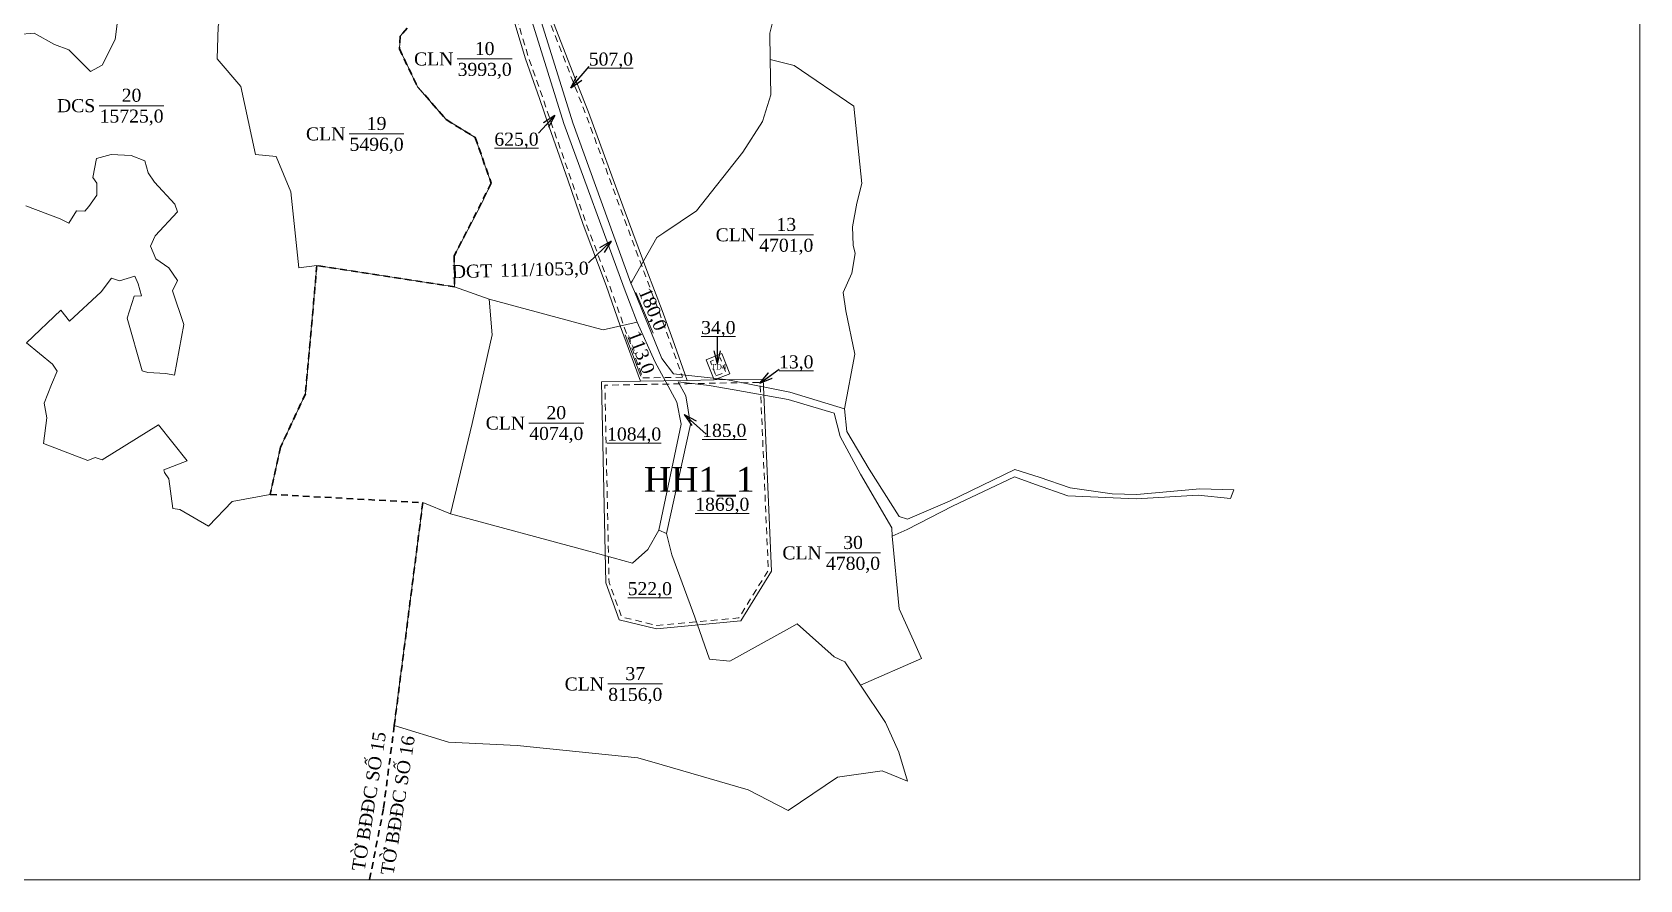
# Model space of a CAD drawing. Header units: metres. Extents: x 547556 to 548386, y 1840686 to 1841263.
# Drawn here: x 547892.6 to 548386.5, y 1840685.6 to 1840945.9 of the extents above; entities that cross this region are included whole.
import ezdxf
from ezdxf.enums import TextEntityAlignment as Align

# ---------------------------------------------------------------- set-up
doc = ezdxf.new("R2010")
doc.units = ezdxf.units.M
doc.header["$MEASUREMENT"] = 0
doc.linetypes.add('DGN Style 2', pattern=[3.355162, 2.013097, -1.342065])
for name, color, linetype, lineweight in [('Level 1', 7, 'Continuous', 0), ('Level 10', 7, 'Continuous', 0), ('Level 13', 7, 'Continuous', 0), ('Level 2', 7, 'Continuous', 0), ('Level 28', 7, 'Continuous', 0), ('Level 30', 7, 'Continuous', 0), ('Level 34', 7, 'Continuous', 0), ('Level 4', 7, 'Continuous', 0), ('Level 5', 7, 'Continuous', 0), ('Level 6', 7, 'Continuous', 0), ('Level 62', 7, 'Continuous', 0)]:
    doc.layers.add(name, color=color, linetype=linetype, lineweight=lineweight)
doc.styles.add('Style-Times New Roman', font='times.ttf')
doc.dimstyles.get("Standard").update_dxf_attribs({"dimtxt": 0.18, "dimasz": 0.18, "dimexe": 0.18, "dimexo": 0.0625, "dimgap": 0.09, "dimtad": 0, "dimtih": 1, "dimtoh": 1, "dimdec": 4, "dimzin": 0, "dimdsep": 46, "dimtxsty": 'Standard', "dimcen": 0.09, "dimadec": 0, "dimazin": 0, "dimtfac": 1, "dimtdec": 4, "dimtofl": 0, "dimtmove": 0, "dimatfit": 3, "dimfxl": 1, "dimtolj": 1, "dimtzin": 0, "dimarcsym": 0})

# ---------------------------------------------------------------- blocks, each defined once
blk = doc.blocks.new('N_THUA_13')
at = {"layer": 'Level 13', "color": 1, "linetype": 'Continuous', "lineweight": 0}
blk.add_line((-2.426776, 0), (5.983224, 0), dxfattribs=at)
at = {"layer": 'Level 13', "color": 5, "linetype": 'Continuous', "lineweight": 0, "style": 'Style-Times New Roman'}
blk.add_text('19', height=2, dxfattribs=at).set_placement((1.778224, 1.6), align=Align.MIDDLE_CENTER)
at = {"layer": 'Level 2', "color": 3, "linetype": 'Continuous', "lineweight": 0, "style": 'Style-Times New Roman'}
blk.add_text('CLN', height=2, dxfattribs=at).set_placement((-3.026776, 0), align=Align.MIDDLE_RIGHT)
at = {"layer": 'Level 4', "color": 1, "linetype": 'Continuous', "lineweight": 0, "style": 'Style-Times New Roman'}
blk.add_text('5496,0', height=2, dxfattribs=at).set_placement((1.778224, -1.6), align=Align.MIDDLE_CENTER)
blk = doc.blocks.new('N_THUA_14')
at = {"layer": 'Level 13', "color": 1, "linetype": 'Continuous', "lineweight": 0}
blk.add_line((-2.429253, 0), (5.980747, 0), dxfattribs=at)
at = {"layer": 'Level 13', "color": 5, "linetype": 'Continuous', "lineweight": 0, "style": 'Style-Times New Roman'}
blk.add_text('10', height=2, dxfattribs=at).set_placement((1.775747, 1.6), align=Align.MIDDLE_CENTER)
at = {"layer": 'Level 2', "color": 3, "linetype": 'Continuous', "lineweight": 0, "style": 'Style-Times New Roman'}
blk.add_text('CLN', height=2, dxfattribs=at).set_placement((-3.029253, 0), align=Align.MIDDLE_RIGHT)
at = {"layer": 'Level 4', "color": 1, "linetype": 'Continuous', "lineweight": 0, "style": 'Style-Times New Roman'}
blk.add_text('3993,0', height=2, dxfattribs=at).set_placement((1.775747, -1.6), align=Align.MIDDLE_CENTER)
blk = doc.blocks.new('TerminatorOpen_0.5')
at = {"color": 0, "linetype": 'ByBlock', "lineweight": -2}
for q in [(-1, 0.25), (-1, 0), (-1, -0.25)]:
    blk.add_line((0, 0), q, dxfattribs=at)
blk = doc.blocks.new('N_THUA_15')
at = {"layer": 'Level 13', "color": 5, "linetype": 'Continuous', "lineweight": 0, "style": 'Style-Times New Roman'}
blk.add_text('111', height=2, rotation=289.884946, dxfattribs=at).set_placement((0.278228, -0.769229), align=Align.MIDDLE_RIGHT)
at = {"layer": 'Level 13', "color": 1, "linetype": 'Continuous', "lineweight": 0, "style": 'Style-Times New Roman'}
blk.add_text('/', height=2, rotation=289.884946, dxfattribs=at).set_placement((0.41054, -1.135036), align=Align.MIDDLE_CENTER)
at = {"layer": 'Level 2', "color": 3, "linetype": 'Continuous', "lineweight": 0, "style": 'Style-Times New Roman'}
blk.add_text('DGT ', height=2, rotation=289.884946, dxfattribs=at).set_placement((-1.415399, 3.913209), align=Align.MIDDLE_RIGHT)
at = {"layer": 'Level 4', "color": 1, "linetype": 'Continuous', "lineweight": 0, "style": 'Style-Times New Roman'}
blk.add_text('1053,0', height=2, rotation=289.884946, dxfattribs=at).set_placement((0.542851, -1.500843), align=Align.MIDDLE_LEFT)
blk = doc.blocks.new('N_THUA_16')
at = {"layer": 'Level 13', "color": 1, "linetype": 'Continuous', "lineweight": 0}
blk.add_line((-2.427271, 0), (5.982729, 0), dxfattribs=at)
at = {"layer": 'Level 13', "color": 5, "linetype": 'Continuous', "lineweight": 0, "style": 'Style-Times New Roman'}
blk.add_text('37', height=2, dxfattribs=at).set_placement((1.777729, 1.6), align=Align.MIDDLE_CENTER)
at = {"layer": 'Level 2', "color": 3, "linetype": 'Continuous', "lineweight": 0, "style": 'Style-Times New Roman'}
blk.add_text('CLN', height=2, dxfattribs=at).set_placement((-3.027271, 0), align=Align.MIDDLE_RIGHT)
at = {"layer": 'Level 4', "color": 1, "linetype": 'Continuous', "lineweight": 0, "style": 'Style-Times New Roman'}
blk.add_text('8156,0', height=2, dxfattribs=at).set_placement((1.777729, -1.6), align=Align.MIDDLE_CENTER)
blk = doc.blocks.new('N_THUA_17')
at = {"layer": 'Level 13', "color": 1, "linetype": 'Continuous', "lineweight": 0}
blk.add_line((-2.429253, 0), (5.980747, 0), dxfattribs=at)
at = {"layer": 'Level 13', "color": 5, "linetype": 'Continuous', "lineweight": 0, "style": 'Style-Times New Roman'}
blk.add_text('30', height=2, dxfattribs=at).set_placement((1.775747, 1.6), align=Align.MIDDLE_CENTER)
at = {"layer": 'Level 2', "color": 3, "linetype": 'Continuous', "lineweight": 0, "style": 'Style-Times New Roman'}
blk.add_text('CLN', height=2, dxfattribs=at).set_placement((-3.029253, 0), align=Align.MIDDLE_RIGHT)
at = {"layer": 'Level 4', "color": 1, "linetype": 'Continuous', "lineweight": 0, "style": 'Style-Times New Roman'}
blk.add_text('4780,0', height=2, dxfattribs=at).set_placement((1.775747, -1.6), align=Align.MIDDLE_CENTER)
blk = doc.blocks.new('N_THUA_18')
at = {"layer": 'Level 13', "color": 1, "linetype": 'Continuous', "lineweight": 0}
blk.add_line((-2.429253, 0), (5.980747, 0), dxfattribs=at)
at = {"layer": 'Level 13', "color": 5, "linetype": 'Continuous', "lineweight": 0, "style": 'Style-Times New Roman'}
blk.add_text('20', height=2, dxfattribs=at).set_placement((1.775747, 1.6), align=Align.MIDDLE_CENTER)
at = {"layer": 'Level 2', "color": 3, "linetype": 'Continuous', "lineweight": 0, "style": 'Style-Times New Roman'}
blk.add_text('CLN', height=2, dxfattribs=at).set_placement((-3.029253, 0), align=Align.MIDDLE_RIGHT)
at = {"layer": 'Level 4', "color": 1, "linetype": 'Continuous', "lineweight": 0, "style": 'Style-Times New Roman'}
blk.add_text('4074,0', height=2, dxfattribs=at).set_placement((1.775747, -1.6), align=Align.MIDDLE_CENTER)
blk = doc.blocks.new('N_THUA_19')
at = {"layer": 'Level 13', "color": 1, "linetype": 'Continuous', "lineweight": 0}
blk.add_line((-2.427271, 0), (5.982729, 0), dxfattribs=at)
at = {"layer": 'Level 13', "color": 5, "linetype": 'Continuous', "lineweight": 0, "style": 'Style-Times New Roman'}
blk.add_text('13', height=2, dxfattribs=at).set_placement((1.777729, 1.6), align=Align.MIDDLE_CENTER)
at = {"layer": 'Level 2', "color": 3, "linetype": 'Continuous', "lineweight": 0, "style": 'Style-Times New Roman'}
blk.add_text('CLN', height=2, dxfattribs=at).set_placement((-3.027271, 0), align=Align.MIDDLE_RIGHT)
at = {"layer": 'Level 4', "color": 1, "linetype": 'Continuous', "lineweight": 0, "style": 'Style-Times New Roman'}
blk.add_text('4701,0', height=2, dxfattribs=at).set_placement((1.777729, -1.6), align=Align.MIDDLE_CENTER)
blk = doc.blocks.new('N_THUA_32')
at = {"layer": 'Level 13', "color": 1, "linetype": 'Continuous', "lineweight": 0}
blk.add_line((-3.40154, 0), (6.56046, 0), dxfattribs=at)
at = {"layer": 'Level 13', "color": 5, "linetype": 'Continuous', "lineweight": 0, "style": 'Style-Times New Roman'}
blk.add_text('20', height=2, dxfattribs=at).set_placement((1.57946, 1.6), align=Align.MIDDLE_CENTER)
at = {"layer": 'Level 2', "color": 3, "linetype": 'Continuous', "lineweight": 0, "style": 'Style-Times New Roman'}
blk.add_text('DCS', height=2, dxfattribs=at).set_placement((-4.00154, 0), align=Align.MIDDLE_RIGHT)
at = {"layer": 'Level 4', "color": 1, "linetype": 'Continuous', "lineweight": 0, "style": 'Style-Times New Roman'}
blk.add_text('15725,0', height=2, dxfattribs=at).set_placement((1.57946, -1.6), align=Align.MIDDLE_CENTER)

msp = doc.modelspace()

# ---------------------------------------------------------------- linework, layer by layer
at = {"layer": 'Level 10', "color": 7, "lineweight": 0}
for p, q in [((547980.04, 1840874.3), (548022.35, 1840867.73)), ((548022.35, 1840867.73), (548032.96, 1840863.99)), ((547896, 1840819.61), (547909.67, 1840814.42)), ((547933.03, 1840811.54), (547933.24, 1840810.74))]:
    msp.add_line(p, q, dxfattribs=at)
at = {"layer": 'Level 10', "color": 30, "lineweight": 0}
msp.add_line((548085.11, 1840793), (548087.39, 1840791.94), dxfattribs=at)
at = {"layer": 'Level 10', "color": 7, "lineweight": 0, "flags": 128}
for points in [[(548119.28, 1840937.58), (548119.21, 1840945.67), (548121.48, 1840954.63), (548121.96, 1840963.96), (548123.15, 1841035.37), (548123.68, 1841040.83), (548124.85, 1841043.04), (548126.97, 1841045.74), (548131.44, 1841047.96), (548142.52, 1841052.21)], [(547888.17, 1840945.26), (547893.21, 1840945.6), (547899.42, 1840942.11), (547903.81, 1840940.49), (547910.5, 1840933.84), (547914.05, 1840935.81), (547918.1, 1840943.68), (547918.67, 1840948.49), (547918.25, 1840956.03), (547916.5, 1840980.93), (547915.69, 1840990.41), (547906.55, 1840988.8), (547891.28, 1840969)], [(547952.29, 1840958.52), (547949.69, 1840947.73), (547949.35, 1840937.71), (547956.71, 1840929.21), (547961.19, 1840908.34), (547967.56, 1840907.74), (547972, 1840896.87), (547974.49, 1840873.59), (547980.04, 1840874.3)], [(548022.35, 1840867.73), (548022.2, 1840877.29), (548030.6, 1840893.18), (548033.62, 1840899.52), (548028.69, 1840913.58), (548019.76, 1840919.07), (548010.96, 1840929.19), (548005.38, 1840940.77), (548005.57, 1840944.68), (548007.74, 1840947.2)], [(548076.52, 1840868.83), (548076.9068, 1840869.5116), (548084.51, 1840882.91), (548086.5955, 1840884.3158), (548096.69, 1840891.12), (548110.86, 1840909.06), (548116.91, 1840918.47), (548119.46, 1840926.73), (548119.28, 1840937.58)], [(548119.28, 1840937.58), (548126.71, 1840935.67), (548144.94, 1840923.19), (548147.47, 1840899.46), (548145.96, 1840893.46), (548144.59, 1840886.11), (548144.81, 1840880.52), (548145.37, 1840878.01), (548144.34, 1840871.92), (548141.7, 1840866), (548142.53, 1840860.37), (548145.31, 1840847.02), (548142.17, 1840830.31)], [(547896, 1840819.61), (547897.03, 1840827.5), (547896.27, 1840832.04), (547898.52, 1840837.7), (547900.25, 1840841.82), (547898.84, 1840843.98), (547890.8, 1840850.51), (547901.39, 1840860.57), (547904.05, 1840857.2), (547913.75, 1840866.22), (547916.98, 1840870.43), (547919.41, 1840869.56), (547924.06, 1840871.02), (547925.1, 1840868.63), (547926.12, 1840865.01), (547923.86, 1840864.84), (547921.73, 1840858.15), (547926.37, 1840841.89), (547928.12, 1840841.45), (547933.64, 1840841.11), (547936.25, 1840840.62), (547939.19, 1840856.12), (547935.64, 1840866.53), (547937.21, 1840869.63), (547934.6, 1840873.57), (547930.54, 1840876.35), (547928.93, 1840880.19), (547930.38, 1840883.34), (547937.19, 1840890.73), (547936.38, 1840893.14), (547930.13, 1840899.86), (547928.19, 1840902.79), (547927.15, 1840906.45), (547923.01, 1840908.05), (547916.83, 1840908.42), (547912.35, 1840907.17), (547911.19, 1840901.28), (547912.42, 1840899.61), (547912.39, 1840895.87), (547909.99, 1840892.45), (547908.79, 1840890.96), (547906.19, 1840891.05), (547903.87, 1840887.31), (547901.15, 1840888.6), (547890.6, 1840892.56)], [(547933.24, 1840810.74), (547934.53, 1840808.8), (547935.75, 1840799.7), (547937.98, 1840799.35), (547946.74, 1840794.24), (547954.04, 1840801.82), (547965.71, 1840803.99), (547968.89, 1840818.49), (547976.52, 1840834.91), (547980.04, 1840874.3)], [(548021.08, 1840797.97), (548027.71, 1840825.75), (548033.87, 1840852.95), (548032.96, 1840863.99)], [(548032.96, 1840863.99), (548063.0146, 1840855.837), (548067.98, 1840854.49), (548078.4, 1840856.92)], [(547933.03, 1840811.54), (547940.16, 1840814.34), (547931.41, 1840825.39), (547914.04, 1840814.63), (547911.94, 1840815.28), (547909.67, 1840814.42)], [(548147.08, 1840745.36), (548154.75, 1840733.91), (548158.83, 1840724.8), (548161.49, 1840715.94), (548153.67, 1840719.05), (548140.02, 1840717.18), (548124.85, 1840706.87), (548112.57, 1840713.26), (548086.13, 1840720.92), (548078.62, 1840723.11), (548041.58, 1840726.86), (548020.43, 1840727.89), (548003.81, 1840732.99), (548012.57, 1840801.47), (548021.08, 1840797.97)], [(548021.08, 1840797.97), (548063.5475, 1840786.5772), (548065.14, 1840786.15), (548077.01, 1840782.85), (548081.7, 1840787.01), (548085.11, 1840793)], [(548087.39, 1840791.94), (548089.07, 1840785.43), (548096.18, 1840766.29), (548100.68, 1840753.42), (548106.91, 1840752.78), (548125.175, 1840762.8655), (548127.61, 1840764.21), (548138.93, 1840754.12), (548142.26, 1840752.55), (548147.08, 1840745.36)], [(548147.08, 1840745.36), (548165.8, 1840753.57), (548163.34, 1840759.15), (548158.91, 1840768.79), (548156.75, 1840791.19)]]:
    msp.add_lwpolyline(points, dxfattribs=at)
at = {"layer": 'Level 10', "color": 30, "lineweight": 0, "flags": 128}
for points in [[(548038.15, 1840987.46), (548039.77, 1840978.45), (548058.71, 1840918.07), (548076.52, 1840868.83)], [(548038.15, 1840974.83), (548055.9, 1840917.87), (548074.4, 1840867.28), (548076.0531, 1840862.9986), (548078.4, 1840856.92)], [(548076.52, 1840868.83), (548077.5825, 1840866.2506), (548086.04, 1840845.72), (548089.56, 1840840.98), (548105.55, 1840839.3), (548107.3533, 1840838.9454), (548125.28, 1840835.42), (548142.17, 1840830.31)], [(548085.11, 1840793), (548091.93, 1840825.54), (548090.62, 1840832.31), (548083.83, 1840844.83), (548078.4, 1840856.92)], [(548087.39, 1840791.94), (548094.79, 1840825.49), (548093.36, 1840834.26), (548091, 1840838.6), (548100.55, 1840837.43), (548108.267, 1840836.0515), (548124.79, 1840833.1), (548138.96, 1840828.94), (548140.84, 1840821.73), (548147.06, 1840810.23), (548156.62, 1840793.68), (548156.75, 1840791.19)], [(548156.75, 1840791.19), (548161.37, 1840793.19), (548175.31, 1840800.32), (548194.35, 1840809.38), (548200.78, 1840806.98), (548210.7, 1840803.53), (548224.66, 1840802.95), (548231.68, 1840802.62), (548250.78, 1840803.76), (548260.74, 1840802.69), (548261.77, 1840805.4), (548251.28, 1840805.7), (548231.9, 1840803.94), (548224.35, 1840804.11), (548211.46, 1840805.99), (548201.89, 1840809.31), (548194.5, 1840811.6), (548174.33, 1840801.87), (548161.49, 1840796.42), (548158.87, 1840797.23), (548149.71, 1840811.7), (548142.84, 1840823.3), (548142.17, 1840830.31)]]:
    msp.add_lwpolyline(points, dxfattribs=at)
at = {"layer": 'Level 30', "color": 5, "linetype": 'Continuous', "lineweight": 0}
for p, q in [((548079.5007, 1840838.7264), (548093.7757, 1840838.9819)), ((548093.7757, 1840838.9819), (548102.0803, 1840839.1305))]:
    msp.add_line(p, q, dxfattribs=at)
at = {"layer": 'Level 30', "color": 5, "linetype": 'Continuous', "lineweight": 0, "flags": 128}
for points in [[(548033.4651, 1841001.9906), (548036.1436, 1840990.9281), (548041.69, 1840976.9175), (548046.1107, 1840965.3586), (548051.2876, 1840952.4858), (548060.1423, 1840929.8945), (548063.4982, 1840921.3217), (548074.4603, 1840891.4971), (548081.4075, 1840872.7493), (548086.0716, 1840860.5037), (548089.3598, 1840851.4582), (548093.0467, 1840841.0415), (548093.7757, 1840838.9819)], [(548040.8613, 1840948.6453), (548044.1266, 1840937.7883), (548048.4354, 1840925.5823), (548051.3989, 1840916.865), (548057.1472, 1840900.5776), (548061.8027, 1840886.8347), (548068.9055, 1840868.1442), (548073.2422, 1840855.7785), (548073.2424, 1840855.778), (548079.5007, 1840838.7264)], [(548102.1159, 1840839.1311), (548106.916, 1840841.0426), (548104.4373, 1840847.2672), (548099.6062, 1840845.3435), (548102.0803, 1840839.1305)], [(548079.5007, 1840838.7264), (548067.4793, 1840838.5113), (548068.7931, 1840776.7753), (548072.9089, 1840765.5016), (548084.3477, 1840762.7069), (548110.2781, 1840765.1447), (548119.7256, 1840780.3961), (548117.1781, 1840839.4007), (548102.1159, 1840839.1311)], [(548102.0803, 1840839.1305), (548102.085, 1840839.1188), (548102.1159, 1840839.1311)]]:
    msp.add_lwpolyline(points, dxfattribs=at)
at = {"layer": 'Level 34', "color": 2, "linetype": 'DGN Style 2', "lineweight": 30}
for p, q in [((548005.57, 1840944.68), (548005.38, 1840940.77)), ((548007.74, 1840947.2), (548005.57, 1840944.68)), ((548005.38, 1840940.77), (548010.96, 1840929.19)), ((548010.96, 1840929.19), (548019.76, 1840919.07)), ((548019.76, 1840919.07), (548028.69, 1840913.58)), ((548028.69, 1840913.58), (548033.62, 1840899.52)), ((548033.62, 1840899.52), (548022.2, 1840877.29)), ((547980.04, 1840874.3), (547976.52, 1840834.91)), ((548022.35, 1840867.73), (547980.04, 1840874.3)), ((548022.2, 1840877.29), (548022.35, 1840867.73)), ((547976.52, 1840834.91), (547968.89, 1840818.49)), ((547968.89, 1840818.49), (547965.71, 1840803.99)), ((547965.71, 1840803.99), (548012.57, 1840801.47)), ((548012.57, 1840801.47), (548003.81, 1840732.99)), ((548003.81, 1840732.99), (548000.48, 1840707.48)), ((548000.48, 1840707.48), (547996.222004, 1840685.611315))]:
    msp.add_line(p, q, dxfattribs=at)
at = {"layer": 'Level 6', "color": 2, "linetype": 'DGN Style 2', "lineweight": 0}
for p, q in [((548080.194289, 1840839.738974), (548092.369816, 1840839.956897)), ((548079.518596, 1840837.72656), (548093.793596, 1840837.98206)), ((548093.793591, 1840837.98206), (548102.098191, 1840838.13066))]:
    msp.add_line(p, q, dxfattribs=at)
at = {"layer": 'Level 6', "color": 2, "linetype": 'DGN Style 2', "lineweight": 0, "flags": 128}
for points in [[(547832.26574, 1841015.691311), (547845.853208, 1841013.089423), (547868.485332, 1841008.447421), (547887.195276, 1841004.883464), (547910.095335, 1841000.223221), (547918.942965, 1840998.367745), (547926.103483, 1840996.641354), (547944.392724, 1840991.851781), (547959.890855, 1840988.363745), (547963.440389, 1840987.165385), (547963.744406, 1840987.067643), (547965.880528, 1840986.553083), (547966.429562, 1840986.400771), (547967.990838, 1840985.995992), (547970.106777, 1840985.675762), (547972.194902, 1840985.510225), (547974.396777, 1840985.762211), (547976.658478, 1840985.73403), (547978.839854, 1840985.779634), (547981.018574, 1840985.897828), (547983.192061, 1840986.088613), (547985.357985, 1840986.351695), (547987.470126, 1840986.679965), (547989.574474, 1840987.276156), (547991.740157, 1840987.762455), (547993.848281, 1840988.310171), (547995.244544, 1840988.714689), (547995.926342, 1840988.924563), (547997.995882, 1840989.612501), (548000.036235, 1840990.366947), (548002.037615, 1840991.183883), (548005.971844, 1840993.075413), (548007.890691, 1840994.092848), (548009.501684, 1840995.011927), (548011.624559, 1840996.318713), (548013.432704, 1840997.522962), (548015.419757, 1840998.944183), (548017.757088, 1840999.240592), (548025.525428, 1840995.688441), (548029.627522, 1840983.815261), (548037.104598, 1840962.025448), (548041.811208, 1840948.958976), (548045.077428, 1840938.098916), (548049.38031, 1840925.909681), (548052.343821, 1840917.192349), (548058.0923, 1840900.904442), (548062.743968, 1840887.172854), (548069.844871, 1840868.487346), (548074.183105, 1840856.117273), (548080.194289, 1840839.738974)], [(548032.548315, 1841001.527575), (548035.188111, 1840990.624928), (548040.75806, 1840976.55484), (548045.179729, 1840964.993407), (548050.358171, 1840952.116774), (548059.211184, 1840929.529777), (548062.563197, 1840920.966905), (548073.522149, 1840891.15087), (548080.47138, 1840872.397589), (548085.134376, 1840860.154889), (548088.418522, 1840851.120542), (548092.369816, 1840839.956897)], [(548079.51859, 1840837.72656), (548068.500422, 1840837.529411), (548069.789344, 1840776.962419), (548073.665088, 1840766.346263), (548084.421602, 1840763.718257), (548109.6897, 1840766.093792), (548118.713241, 1840780.660781), (548116.221089, 1840838.38341), (548102.133796, 1840838.13126)]]:
    msp.add_lwpolyline(points, dxfattribs=at)
msp.add_lwpolyline([(548102.644053, 1840840.417795), (548105.616998, 1840841.601684), (548103.878202, 1840845.96821), (548100.905214, 1840844.784393), (548102.644053, 1840840.417795)], close=True, dxfattribs=at)
at = {"layer": 'Level 62', "color": 7, "linetype": 'Continuous', "lineweight": 0, "flags": 128}
msp.add_lwpolyline([(548386.462452, 1841263.111315), (548386.462452, 1840685.611315), (547556.462452, 1840685.611315), (547556.462452, 1841263.111315), (548386.462452, 1841263.111315)], dxfattribs=at)

# ---------------------------------------------------------------- block references
at = {"layer": 'Level 2', "color": 3, "linetype": 'Continuous', "lineweight": 0, "xscale": 2, "yscale": 2, "zscale": 2}
for name, p in [('N_THUA_14', (548028.022573, 1840937.71242)), ('N_THUA_32', (547919.940098, 1840923.366496)), ('N_THUA_13', (547994.822343, 1840914.699897)), ('N_THUA_19', (548120.680428, 1840883.704104)), ('N_THUA_18', (548050.032097, 1840825.887252)), ('N_THUA_17', (548141.191871, 1840786.01447)), ('N_THUA_16', (548074.289641, 1840745.754523))]:
    msp.add_blockref(name, p, dxfattribs=at)
at = {"layer": 'Level 2', "color": 3, "linetype": 'Continuous', "lineweight": 0, "xscale": 2, "yscale": 2, "zscale": 2, "rotation": 71.670343}
msp.add_blockref('N_THUA_15', (548043.714262, 1840872.974358), dxfattribs=at)
at = {"layer": 'Level 5', "color": 3, "linetype": 'Continuous', "lineweight": 0, "xscale": 4, "yscale": 4, "zscale": 4}
for p, rotation in [((548053.164952, 1840920.326182), 46.924371), ((548116.101874, 1840838.155409), 215.279805)]:
    msp.add_blockref('TerminatorOpen_0.5', p, dxfattribs=dict(at, rotation=rotation))

# ---------------------------------------------------------------- texts
at = {"layer": 'Level 1', "color": 7, "linetype": 'Continuous', "lineweight": 0, "style": 'Style-Times New Roman'}
for s, p in [('TỜ BĐĐC SỐ 15', (547994.678281, 1840688.114076)), ('TỜ BĐĐC SỐ 16', (548003.548106, 1840686.903612))]:
    msp.add_text(s, height=4, rotation=81.175229, dxfattribs=at).set_placement(p)
at = {"layer": 'Level 28', "color": 1, "lineweight": 0, "style": 'Style-Times New Roman'}
for s, height, p in [('TD4', 1.66688, (548101.082833, 1840842.325163)), ('HH1_1', 7.634073, (548080.549655, 1840804.773217))]:
    msp.add_text(s, height=height, dxfattribs=at).set_placement(p)
at = {"layer": 'Level 5', "color": 5, "linetype": 'Continuous', "lineweight": 0, "style": 'Style-Times New Roman'}
for s, p in [('%%u507,0%%U', (548070.354689, 1840937.66603)), ('%%u625,0%%U', (548041.349489, 1840913.078496)), ('%%u34,0%%U', (548103.363436, 1840855.228914)), ('%%u13,0%%U', (548127.29612, 1840844.683953)), ('%%u1084,0%%U', (548077.499699, 1840822.523043)), ('%%u185,0%%U', (548105.185225, 1840823.646842)), ('%%u1869,0%%U', (548104.578025, 1840800.963226)), ('%%u522,0%%U', (548082.307662, 1840775.040452))]:
    msp.add_text(s, height=4, dxfattribs=at).set_placement(p, align=Align.MIDDLE_CENTER)
for s, rotation, p in [('%%u180,0%%U', 293.087264, (548083.254956, 1840860.864302)), ('%%u113,0%%U', 290.791356, (548079.75241, 1840847.638327))]:
    msp.add_text(s, height=4, rotation=rotation, dxfattribs=at).set_placement(p, align=Align.MIDDLE_CENTER)

# ---------------------------------------------------------------- leaders
at = {"layer": 'Level 5', "color": 3, "linetype": 'Continuous', "lineweight": 0}
for points in [[(548058.071883, 1840928.828099), (548063.67792, 1840935.360761)], [(548053.164952, 1840920.326182), (548048.134878, 1840914.946343)], [(548070.462501, 1840881.747884), (548063.512551, 1840875.061512)], [(548103.064891, 1840844.067399), (548103.064891, 1840852.483005)], [(548116.101874, 1840838.155409), (548122.091886, 1840842.393405)], [(548092.86568, 1840828.514415), (548099.579759, 1840822.47582)]]:
    msp.add_leader(points, dimstyle='Standard', override={"dimtxt": 4, "dimasz": 4, "dimgap": 2, "dimtad": 1, "dimtxsty": 'Style-Times New Roman', "dimldrblk": 'TerminatorOpen_0.5'}, dxfattribs=at)

doc.saveas('drawing.dxf')
